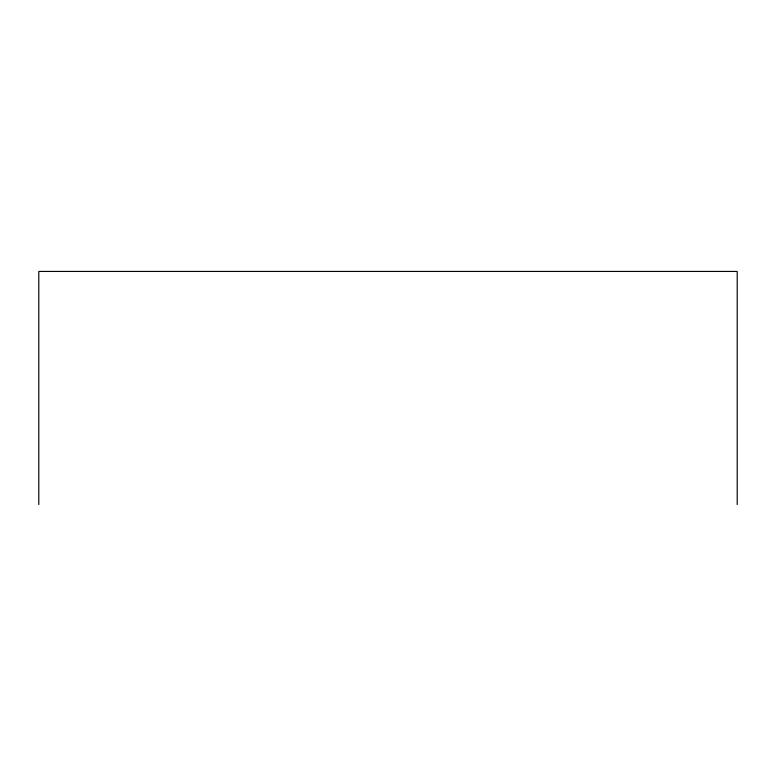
<?xml version="1.0" encoding="UTF-8"?>
<svg xmlns="http://www.w3.org/2000/svg" width="776" height="776" viewBox="0 0 776 776"><rect width="100%" height="100%" fill="white"/><g stroke="black" fill="none" stroke-linecap="round" stroke-linejoin="round"><path stroke-width="1.16" d="M737.2 504.565L737.2 271.435L38.8 271.435L38.8 504.565"/></g></svg>
